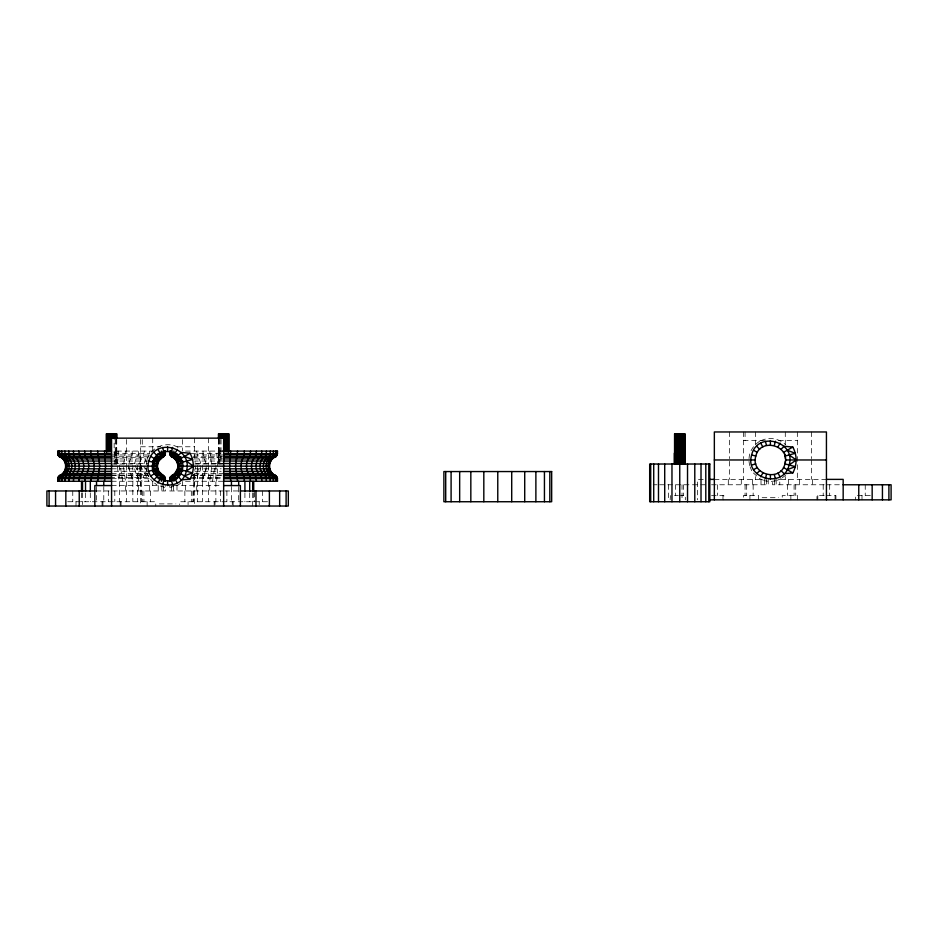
<?xml version="1.0" encoding="UTF-8"?>
<svg xmlns="http://www.w3.org/2000/svg" width="938" height="938" viewBox="0 0 938 938"><rect width="100%" height="100%" fill="white"/><g stroke="black" fill="none" stroke-linecap="round" stroke-linejoin="round"><path stroke-width="0.7" stroke-dasharray="4.69 3.52" d="M206.126 466.163C207.028 471.744 202.162 475.801 203.03 481.253M117.59 463.513L118.598 451.084M217.628 468.812L216.619 481.253M223.654 473.409L193.943 473.409L195.772 466.163L194.928 461.05L223.654 461.05M146.234 464.767L146.785 460.593M749.016 458.588C749.298 451.459 753.624 444.999 759.616 441.306M212.492 481.253L215.048 465.447M134.638 463.513L135.963 458.928L138.39 454.965L138.507 451.084M144.206 463.513L146.07 458.928L148.45 456.794L111.563 456.794M202.092 481.253L207.075 465.342M147.325 459.292C151.217 445.726 169.895 440.004 180.624 449.208M193.169 481.253L200.204 465.342M180.624 483.117L178.384 484.84L170.399 487.35M782.28 477.794L785.634 475.214M760.917 440.766C768.926 436.545 779.232 438.48 785.634 444.741M777.274 480.256L781.166 478.65M775.972 480.795L770.391 481.534L764.81 480.795M743.447 440.579L764.751 440.579M778.681 440.579L797.335 440.579M140.665 446.769L160.644 446.769M177.212 446.769L194.553 446.769M154.313 451.084L114.26 451.084L114.26 464.017M185.548 451.084L222.247 451.084M116.957 453.23L114.155 453.23L114.155 439.383M218.261 453.23L221.063 453.23M114.377 453.64L149.67 453.64L149.67 451.084M190.848 453.64L222.247 453.64M111.563 454.965L149.494 454.965M193.92 454.965L223.654 454.965M193.322 456.794L223.654 456.794M114.225 457.298L147.571 457.298M192.653 457.298L220.993 457.298M111.563 458.928L146.07 458.928M193.943 458.928L223.654 458.928M111.563 461.05L148.99 461.05M113.979 463.513L148.181 463.513M195.561 463.513L223.654 463.513M111.563 464.017L143.901 464.017M194.612 464.017L223.654 464.017M111.563 468.812L146.856 468.812M195.561 468.812L221.239 468.812M114.026 471.286L148.99 471.286M194.928 471.286L221.192 471.286M111.563 473.409L150.279 473.409M111.563 475.038L147.571 475.038L149.494 477.372L111.563 477.372M192.653 475.038L223.654 475.038M111.563 475.543L148.45 475.543M191.903 475.543L223.654 475.543M191 477.372L223.654 477.372M111.563 478.685L149.67 478.685L149.67 481.253M190.848 478.685L222.247 478.685M703.195 479.377L697.614 479.377L697.614 499.848M714.346 479.377L763.426 479.377M826.437 479.377L779.771 479.377L779.771 484.77M111.563 481.253L153.211 481.253M185.548 481.253L223.654 481.253M653.176 484.77L657.057 484.77M659.625 484.77L706.396 484.77M711.543 484.77L768.234 484.77L768.234 479.377M824.15 484.77L772.549 484.77L772.549 479.377M826.437 484.77L843.168 484.77M111.563 485.567L160.644 485.567M173.249 485.567L222.283 485.567M96.204 490.961L165.451 490.961L165.451 485.567M223.654 490.961L169.766 490.961L169.766 485.567M224.979 490.961L239.014 490.961M670.459 495.545L670.166 499.848M674.469 495.545L677.94 495.545M678.784 495.545L685.315 495.545L685.315 499.848M711.543 495.545L723.831 495.545L723.831 499.848M824.209 495.545L816.951 495.545L816.951 499.848M826.437 495.545L835.922 495.545L835.922 499.848M870.323 495.545L855.468 495.545L855.468 499.848M762.148 497.703L778.634 497.703M67.677 501.736L155.755 501.736L155.755 506.039M267.541 501.736L179.463 501.736L179.463 504.609M159.366 503.894L175.852 503.894M164.818 487.35L158.135 485.368M763.509 480.256L759.616 478.65L753.437 472.987M154.594 483.117L156.834 484.84M147.571 475.038L144.921 471.286L143.96 466.163M150.655 479.177L152.366 481.405M145.027 467.71L146.516 470.173M140.231 465.248L148.896 481.253M135.013 465.342L142.048 481.253M750.107 466.854L751.725 470.759M147.325 473.045L148.943 476.95M128.143 465.342L133.126 481.253M134.638 468.812L135.963 473.409L138.39 477.372L138.507 481.253M120.627 468.32L122.726 481.253M205.985 463.513L203.124 454.965L203.03 451.084M749.016 461.367L749.568 465.553M146.234 467.558L146.785 471.744M217.675 466.163L216.619 451.084M117.543 466.163L118.598 481.253M865.235 484.77L865.235 495.545M861.999 495.545L861.999 499.848M835.055 495.545L835.055 499.848M829.673 484.77L829.673 495.545M823.201 484.77L823.201 495.545M817.807 495.545L817.807 499.848M812.484 479.377L812.484 484.77M811.37 431.961L811.37 458.576M811.37 459.972L811.37 479.377M799.493 479.377L799.493 484.77M797.335 431.961L797.335 479.377M797.406 499.848L797.406 495.545L782.245 495.545L782.245 499.848M795.717 484.77L795.717 495.545M794.099 484.77L794.099 495.545M790.863 495.545L790.863 499.848M788.33 479.377L788.33 484.77M787.639 484.77L787.639 495.545M785.282 431.961L785.282 444.706M785.282 476.621L785.282 479.377M776.172 479.377L776.172 484.77M774.378 479.377L774.378 484.77M766.405 479.377L766.405 484.77M764.611 479.377L764.611 484.77M761.011 479.377L761.011 484.77M758.537 499.848L758.537 495.545L743.388 495.545L743.388 499.848M755.5 431.961L755.5 444.706M755.5 476.621L755.5 479.377M753.144 484.77L753.144 495.545M752.452 479.377L752.452 484.77M749.919 495.545L749.919 499.848M746.683 484.77L746.683 495.545M745.077 431.961L745.077 440.579M745.065 484.77L745.065 495.545M743.447 431.961L743.447 458.588M743.447 459.972L743.447 479.377M741.29 479.377L741.29 484.77M729.412 431.961L729.412 458.576M729.412 461.367L729.412 479.377M728.298 479.377L728.298 484.77M722.975 495.545L722.975 499.848M717.582 484.77L717.582 495.545M683.626 484.77L683.626 495.545M682.02 484.77L682.02 499.848M675.548 484.77L675.548 495.545M668.618 484.77L668.618 499.848M262.452 490.961L262.452 501.736M259.216 501.736L259.216 504.609M254.374 492.298L254.374 501.736M253.717 493.025L253.717 501.736M252.697 493.025L252.685 506.039M249.696 493.025L249.696 501.736M244.912 493.025L244.912 501.736M238.686 487.221L238.686 501.736M233.128 501.736L233.128 506.039M232.272 501.736L232.272 504.609M231.44 487.221L231.44 501.736M226.89 490.961L226.89 501.736M221.063 439.383L220.958 464.017M220.418 490.961L220.418 501.736M219.996 439.383L219.996 453.23M219.844 451.084L219.844 464.017M219.175 439.383L219.175 453.23M218.988 451.084L218.988 464.017M218.66 439.383L218.66 453.23M218.484 439.383L218.448 464.017M218.261 451.084L218.261 464.017M215.869 465.459L215.869 501.736M215.025 501.736L215.025 504.609M214.169 501.736L214.169 506.039M209.702 451.084L211.8 466.163L209.702 481.253M209.702 485.567L209.702 490.961M208.588 438.152L208.588 464.767M208.623 465.459L208.623 501.736M202.385 465.459L202.385 501.736M197.613 465.459L197.613 501.736M196.71 451.084L197.578 456.794C201.928 461.707 201.928 470.63 197.578 475.543L196.71 481.253M196.71 485.567L196.71 490.961M194.612 474.171L194.612 506.039M194.553 438.152L194.553 457.85M194.553 474.487L194.553 485.567M193.58 474.171L193.58 501.736M192.935 490.961L192.935 501.736M191.317 490.961L191.317 501.736M188.081 501.736L188.081 504.609M185.548 485.567L185.548 490.961M184.856 490.961L184.856 501.736M182.5 439.582L182.5 450.897M182.5 481.44L182.5 485.567M176.989 485.567L176.989 490.961M173.389 485.567L173.389 490.961M171.595 485.567L171.595 490.961M163.622 485.567L163.622 490.961M161.828 485.567L161.828 490.961M158.229 485.567L158.229 490.961M152.718 438.152L152.718 450.897M152.718 481.44L152.718 485.567M150.361 490.961L150.361 501.736M149.67 485.567L149.67 490.961M147.137 501.736L147.137 506.039M144.37 451.084L143.315 456.794C138.074 461.238 138.074 471.099 143.315 475.543L144.37 481.253M143.901 490.961L143.901 501.736M142.295 439.582L142.295 446.769M142.283 490.961L142.283 501.736M141.638 465.459L141.638 501.736M140.665 439.547L140.665 464.779M140.665 466.163L140.665 485.567M140.606 465.459L140.594 506.039M138.507 485.567L138.507 490.961M137.605 465.459L137.605 501.736M132.833 465.459L132.833 501.736M132.188 451.084C133.055 456.525 128.189 460.593 129.092 466.163C128.189 471.744 133.055 475.801 132.188 481.253M126.63 439.547L126.63 464.767M126.595 465.459L126.595 501.736M125.516 451.084L123.417 466.163L125.516 481.253M125.516 485.567L125.516 490.961M121.049 501.736L121.049 506.039M120.193 501.736L120.193 506.039M119.349 465.459L119.349 501.736M116.957 451.084L116.957 464.017M116.734 439.383L116.769 464.017M116.558 439.383L116.558 453.23M116.23 451.084L116.23 464.017M116.042 439.383L116.042 453.23M115.374 451.084L115.374 464.017M115.222 439.383L115.222 453.23M114.799 490.961L114.799 501.736M108.327 490.961L108.327 501.736M103.778 487.221L103.778 501.736M102.946 501.736L102.946 506.039M102.078 501.736L102.078 506.039M96.532 487.221L96.532 501.736M90.306 493.025L90.306 501.736M85.522 493.025L85.522 501.736M82.521 493.025L82.532 504.609M81.5 493.025L81.5 501.736M76.001 501.736L76.001 506.039M72.765 490.961L72.765 501.736"/><path stroke-width="1.41" d="M161.348 481.253L161.125 477.372L159.753 475.543C152.062 472.459 152.062 459.878 159.753 456.794L161.125 454.965L161.348 451.084M173.87 481.253L174.093 477.372L175.465 475.543C183.156 472.459 183.156 459.878 175.465 456.794L174.093 454.965L173.87 451.084M111.563 481.253L57.675 481.253L57.922 477.372L59.411 475.543C67.677 472.764 67.677 459.573 59.411 456.794L57.922 454.965L57.675 451.084L111.563 451.084M148.872 461.144C141.509 484.969 180.811 495.499 186.345 471.193C193.709 447.367 154.407 436.827 148.872 461.144L153.035 462.258C157.338 443.346 187.905 451.541 182.183 470.067C177.88 488.979 147.313 480.795 153.035 462.258M157.373 466.163L158.745 461.05L165.205 454.965L165.451 451.084L163.622 451.084L163.376 454.965L161.946 456.794C153.926 459.714 153.938 472.623 161.946 475.543L163.376 477.372L163.622 481.253L165.451 481.253L165.205 477.372L158.745 471.286L157.373 466.163L153.879 466.163M177.493 468.812C178.771 464.052 176.192 458.506 171.502 456.794L170.013 454.965L169.766 451.084L171.595 451.084L171.842 454.965L173.272 456.794C181.292 459.714 181.28 472.623 173.272 475.543L171.842 477.372L171.595 481.253L169.766 481.253L170.013 477.372L174.843 473.409L177.493 468.812L181.011 468.812M223.654 481.253L277.542 481.253L277.296 477.372L275.807 475.543C267.541 472.764 267.541 459.573 275.807 456.794L277.296 454.965L277.542 451.084L222.259 451.084M751.655 454.953C744.291 478.779 783.593 489.308 789.128 465.002C796.491 441.177 757.189 430.636 751.655 454.953L755.817 456.067C750.095 474.605 780.662 482.789 784.965 463.888C790.687 445.351 760.12 437.155 755.817 456.067M162.485 457.298L155.661 457.298L158.229 453.64L165.451 453.64M174.843 473.409L181.386 473.409L178.478 475.543L176.989 478.685L169.766 478.685M162.591 484.911L163.704 480.737M171.513 451.588L172.627 447.426M765.373 478.72L766.487 474.546M774.296 445.398L775.409 441.235M178.279 476.832L181.327 479.881L190.004 479.095C194.436 471.134 194.436 461.203 190.004 453.23L181.327 452.444L178.279 455.493M781.061 470.642L784.109 473.69L792.798 472.916C797.218 464.943 797.218 455.012 792.798 447.039L784.109 446.265L781.061 449.314M157.912 482.964L160.07 479.236M175.148 453.101L177.305 449.372M760.695 476.774L762.852 473.045M777.93 446.91L780.088 443.182M153.891 479.881L156.939 476.832M756.673 473.69L759.721 470.642M186.345 471.193L193.474 466.163L186.345 461.144M789.128 465.002L796.256 459.972L789.128 454.953M150.807 475.871L154.547 473.713M180.671 458.623L190.004 453.23M753.589 469.68L757.329 467.523M783.453 452.433L792.798 447.039M184.411 475.871L192.595 472.858L182.183 470.067M787.193 469.68L795.377 466.667L784.965 463.888M148.872 471.193L153.035 470.067M182.183 462.258L192.595 459.468L184.411 456.466M751.655 465.002L755.817 463.888M784.965 456.067L795.377 453.289L787.193 450.275M111.563 438.152L223.654 438.152M57.675 453.64L111.563 453.64M169.766 453.64L176.989 453.64L178.478 456.794L181.386 458.928L174.843 458.928M223.654 453.64L277.542 453.64M57.922 454.965L111.563 454.965M158.018 454.965L165.205 454.965M170.013 454.965L177.2 454.965M223.654 454.965L277.296 454.965M59.411 456.794L111.563 456.794M156.74 456.794L163.716 456.794M171.502 456.794L181.011 456.794M223.654 456.794L275.807 456.794M60.642 457.298L111.563 457.298M172.733 457.298L179.545 457.298M223.654 457.298L274.576 457.298M62.764 458.928L111.563 458.928M153.832 458.928L160.375 458.928M223.654 458.928L272.454 458.928M714.346 459.972L755.301 459.972M785.481 459.972L826.437 459.972M64.394 461.05L111.563 461.05M152.425 461.05L158.745 461.05M176.473 461.05L182.793 461.05M223.654 461.05L270.824 461.05M65.414 463.513L111.563 463.513M154.207 463.513L157.725 463.513M177.493 463.513L181.011 463.513M223.654 463.513L269.804 463.513M65.766 466.163L152.519 466.163M177.845 466.163L269.452 466.163M65.414 468.812L111.563 468.812M154.207 468.812L157.725 468.812M223.654 468.812L269.804 468.812M64.394 471.286L111.563 471.286M152.425 471.286L158.745 471.286M176.473 471.286L182.793 471.286M223.654 471.286L270.824 471.286M62.764 473.409L111.563 473.409M153.832 473.409L160.375 473.409M223.654 473.409L272.454 473.409M60.642 475.038L111.563 475.038M162.485 475.038L155.661 475.038L163.728 475.543M172.733 475.038L179.545 475.038M223.654 475.038L274.576 475.038M59.411 475.543L111.563 475.543M171.49 475.543L178.478 475.543M223.654 475.543L275.807 475.543M57.922 477.372L111.563 477.372M156.74 475.543L158.018 477.372L165.205 477.372M170.013 477.372L177.2 477.372M223.654 477.372L277.296 477.372M57.675 478.685L111.563 478.685M165.451 478.685L158.229 478.685L158.018 477.372M223.654 478.685L277.542 478.685M710.16 479.377L714.346 479.377M826.437 479.377L843.168 479.377L843.168 499.848M843.063 484.77L891.1 484.77L891.1 499.848L710.043 499.848M111.563 485.567L94.832 485.567L94.832 506.039M223.654 485.567L240.386 485.567L240.386 506.039M94.937 490.961L46.9 490.961L46.9 506.039L288.318 506.039L288.318 490.961L240.28 490.961M753.589 450.275L757.329 452.433M783.453 467.523L792.798 472.916M150.807 456.466L154.547 458.623M180.671 473.713L190.004 479.095M756.673 446.265L759.721 449.314M153.891 452.444L156.939 455.493M760.695 443.182L762.852 446.91M777.93 473.045L780.088 476.774M157.912 449.372L160.07 453.101M175.148 479.236L177.305 482.964M765.373 441.235L766.487 445.398M774.296 474.546L775.409 478.72M162.591 447.426L163.704 451.588M171.513 480.737L172.627 484.911M888.896 484.77L888.896 499.848M882.435 484.77L882.435 499.848M872.164 484.77L872.164 499.848M858.762 484.77L858.762 499.848M826.437 499.848L826.437 431.961L714.346 431.961L714.346 499.848M785.282 454.344L785.282 458.471M785.282 461.484L785.282 464.24M770.391 440.579L770.391 444.893M770.391 475.062L770.391 479.377M708.8 464.017L708.8 501.736M705.798 464.017L705.798 501.736M701.014 464.017L701.014 501.736M694.788 464.017L694.788 501.736M687.531 464.017L687.531 501.736M685.139 464.017L685.139 453.23L674.363 453.23L674.363 464.017M684.963 464.017L684.928 433.837L674.574 433.837L674.551 464.017M684.752 433.837L684.752 453.23M684.423 453.23L684.423 464.017M684.236 433.837L684.236 453.23M683.568 453.23L683.568 464.017M683.415 433.837L683.415 453.23M682.336 433.837L682.442 464.017M681.094 433.837L681.152 464.017M679.757 433.837L679.757 501.736M678.409 433.837L678.362 464.017M677.166 433.837L677.06 464.017M676.099 433.837L676.099 453.23M675.946 453.23L675.946 464.017M675.266 433.837L675.266 453.23M675.09 453.23L675.09 464.017M674.75 433.837L674.75 453.23M671.971 464.017L671.971 501.736M664.714 464.017L664.714 501.736M658.488 464.017L658.488 501.736M653.716 464.017L653.716 501.736M650.702 464.017L650.702 501.736M549.82 471.556L549.82 501.736M544.439 471.556L544.439 501.736M535.879 471.556L535.879 501.736M524.717 471.556L524.717 501.736M511.714 471.556L511.714 501.736M497.773 471.556L497.773 501.736M483.82 471.556L483.82 501.736M470.829 471.556L470.829 501.736M459.667 471.556L459.667 501.736M451.096 471.556L451.096 501.736M445.714 471.556L445.714 501.736M286.113 490.961L286.113 506.039M279.653 490.961L279.653 506.039M277.073 451.084L276.839 454.965L275.362 456.794C267.154 459.608 267.154 472.729 275.362 475.543L276.839 477.372L277.073 481.253M275.702 451.084L275.467 454.965L274.037 456.794C266.017 459.714 266.017 472.623 274.037 475.543L275.467 477.372L275.702 481.253M273.439 451.084L273.204 454.965L271.832 456.794C264.141 459.878 264.141 472.459 271.844 475.543L273.204 477.372L273.439 481.253M270.32 451.084L270.109 454.965L268.819 456.794C261.561 460.124 261.561 472.213 268.819 475.543L270.109 477.372L270.32 481.253M269.382 490.961L269.382 506.039M266.404 451.084L266.204 454.965L265.032 456.794C258.337 460.429 258.337 471.908 265.032 475.543L266.204 477.372L266.404 481.253M261.761 451.084L261.585 454.965L260.529 456.794C254.515 460.804 254.515 471.533 260.529 475.543L261.585 477.372L261.761 481.253M256.461 451.084L255.406 456.794C250.165 461.238 250.165 471.099 255.406 475.543L256.461 481.253M255.98 490.961L255.98 506.039M253.717 481.417L253.717 491.582M252.697 481.417L252.697 491.582M250.598 451.084L249.731 456.794C245.381 461.707 245.381 470.63 249.731 475.543L250.598 481.253M249.696 481.417L249.696 491.582M244.912 481.417L244.912 491.582M244.279 451.084C245.146 456.525 240.28 460.593 241.183 466.163C240.28 471.744 245.146 475.801 244.279 481.253M238.686 481.417L238.686 485.778M237.595 451.084L235.508 466.163L237.595 481.253M231.44 481.417L231.44 485.778M230.689 451.084L229.634 466.163L230.689 481.253M228.825 451.846L228.825 433.837L218.484 433.837L218.484 437.987M228.649 433.837L228.649 451.846M228.133 433.837L228.133 451.846M227.313 433.837L227.313 451.846M226.234 433.837L226.234 451.846M224.991 433.837L224.991 451.846M223.654 433.837L223.654 506.039M222.318 433.837L222.318 437.987M221.063 433.837L221.063 437.987M219.996 433.837L219.996 437.987M219.175 433.837L219.175 437.987M218.66 433.837L218.66 437.987M170.224 451.084L170.47 454.965L171.947 456.794C180.143 459.608 180.143 472.729 171.935 475.543L170.47 477.372L170.224 481.253M167.609 446.769L167.609 451.084M167.609 481.253L167.609 485.567M164.994 451.084L164.748 454.965L163.271 456.794C155.075 459.608 155.075 472.729 163.282 475.543L164.748 477.372L164.994 481.253M152.718 460.535L152.718 464.662M152.718 467.675L152.718 471.802M116.734 437.987L116.734 433.837L106.393 433.837L106.393 451.846M116.558 433.837L116.558 437.987M116.042 433.837L116.042 437.987M115.222 433.837L115.222 437.987M114.155 433.837L114.155 437.987M112.9 433.837L112.9 437.987M111.563 433.837L111.563 506.039M110.227 433.837L110.227 451.846M108.984 433.837L108.984 451.846M107.905 433.837L107.905 451.846M107.084 433.837L107.084 451.846M106.569 433.837L106.569 451.846M104.528 451.084L105.584 466.163L104.528 481.253M103.778 481.417L103.778 485.778M97.622 451.084L99.709 466.163L97.622 481.253M96.532 481.417L96.532 485.778M90.939 451.084C90.071 456.525 94.937 460.593 94.035 466.163C94.937 471.744 90.071 475.801 90.939 481.253M90.306 481.417L90.306 491.582M85.522 481.417L85.522 491.582M84.619 451.084L85.487 456.794C89.837 461.707 89.837 470.63 85.487 475.543L84.619 481.253M82.521 481.417L82.521 491.582M81.5 481.417L81.5 491.582M79.238 490.961L79.238 506.039M78.757 451.084L79.812 456.794C85.053 461.238 85.053 471.099 79.812 475.543L78.757 481.253M73.457 451.084L73.633 454.965L74.688 456.794C80.703 460.804 80.703 471.533 74.688 475.543L73.633 477.372L73.457 481.253M68.814 451.084L69.013 454.965L70.186 456.794C76.881 460.429 76.881 471.908 70.186 475.543L69.013 477.372L68.814 481.253M65.836 490.961L65.836 506.039M64.898 451.084L65.109 454.965L66.399 456.794C73.656 460.124 73.656 472.213 66.399 475.543L65.109 477.372L64.898 481.253M61.779 451.084L62.014 454.965L63.374 456.794C71.077 459.878 71.077 472.459 63.374 475.543L62.014 477.372L61.779 481.253M59.516 451.084L59.751 454.965L61.181 456.794C69.201 459.714 69.201 472.623 61.181 475.543L59.751 477.372L59.516 481.253M58.144 451.084L58.379 454.965L59.856 456.794C68.064 459.608 68.064 472.729 59.856 475.543L58.379 477.372L58.144 481.253M55.565 490.961L55.565 506.039M49.104 490.961L49.104 506.039M709.82 464.017L649.682 464.017L649.682 501.736L709.82 501.736L709.82 464.017M551.661 471.556L443.885 471.556L443.885 501.736L551.661 501.736L551.661 471.556"/></g></svg>
